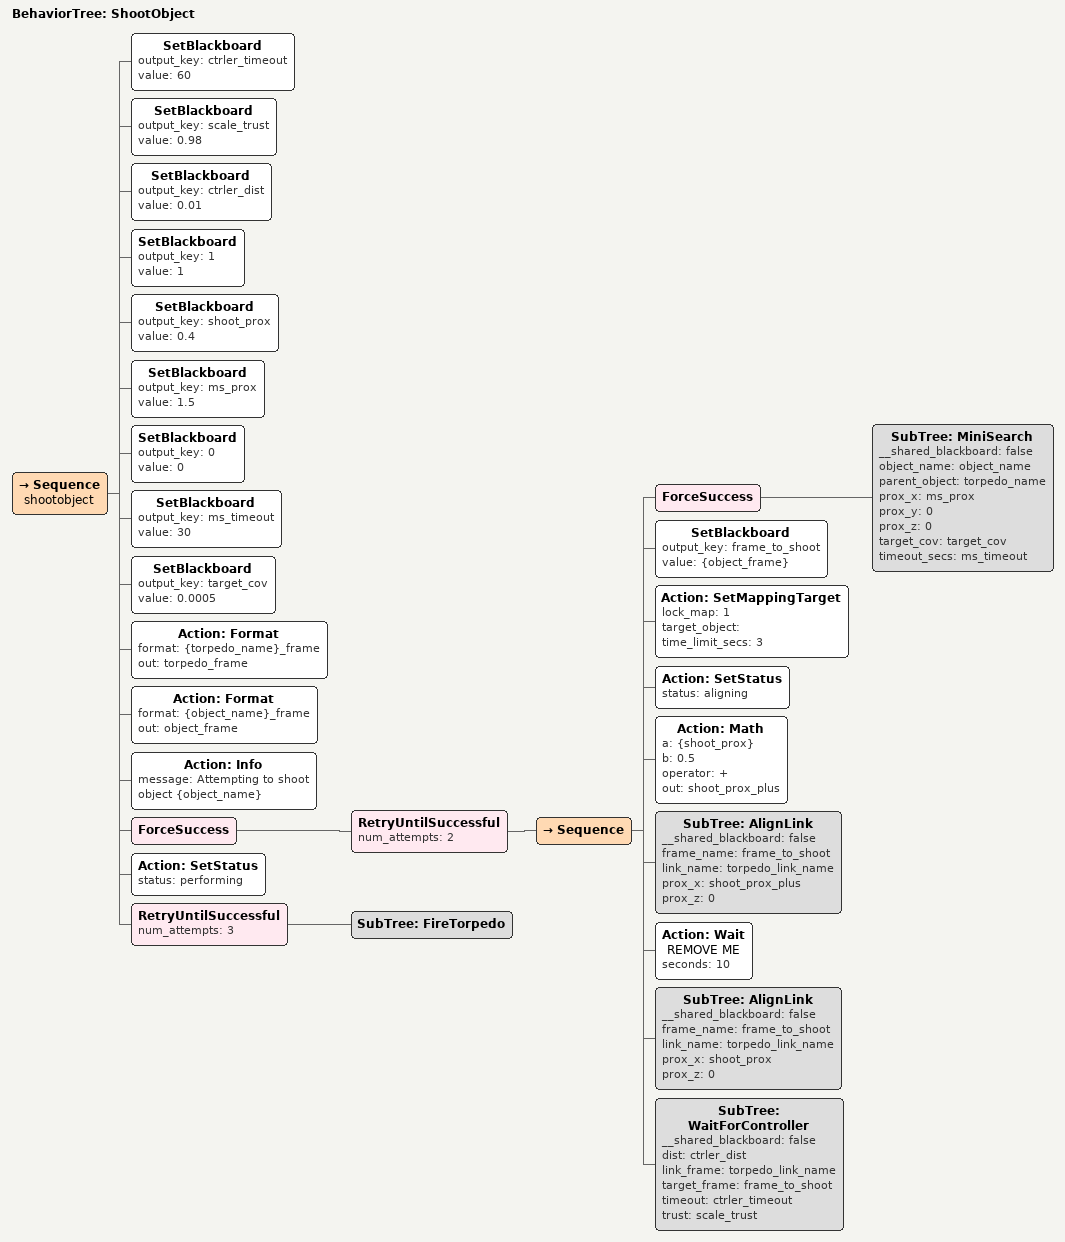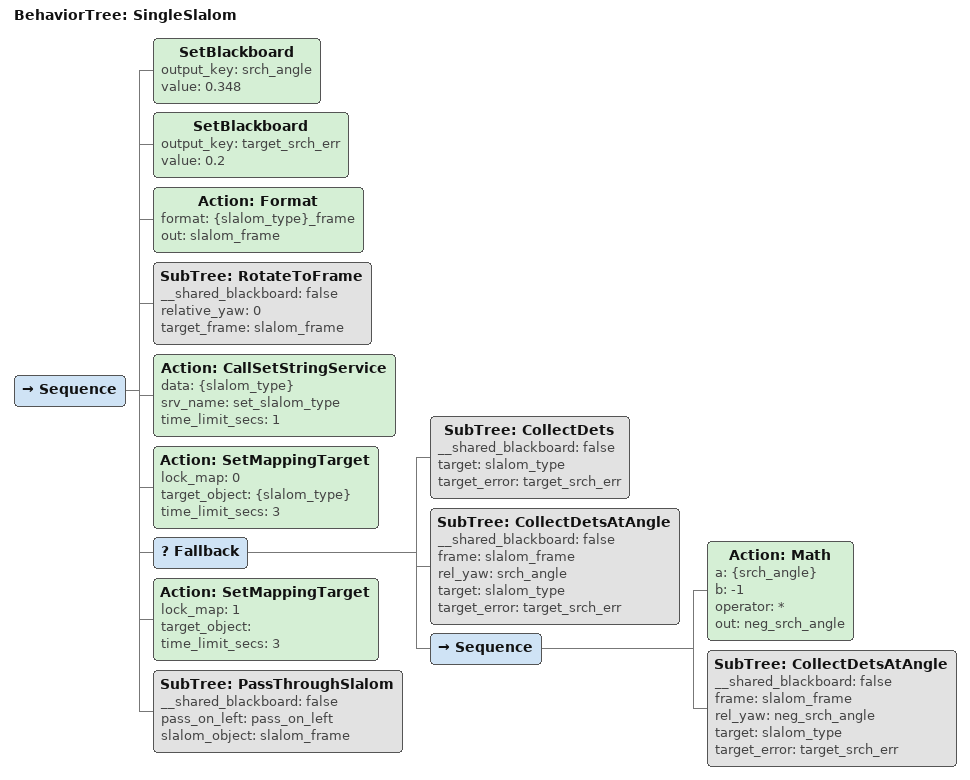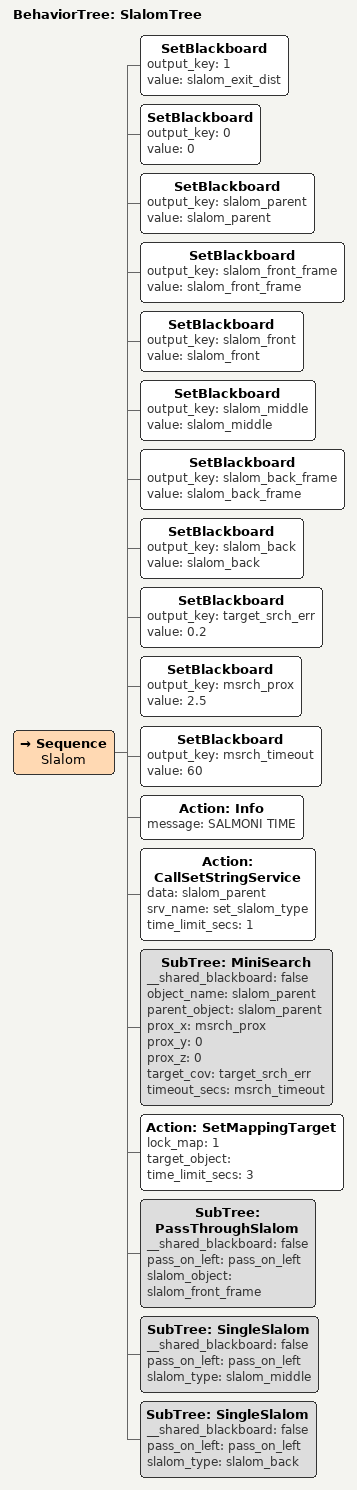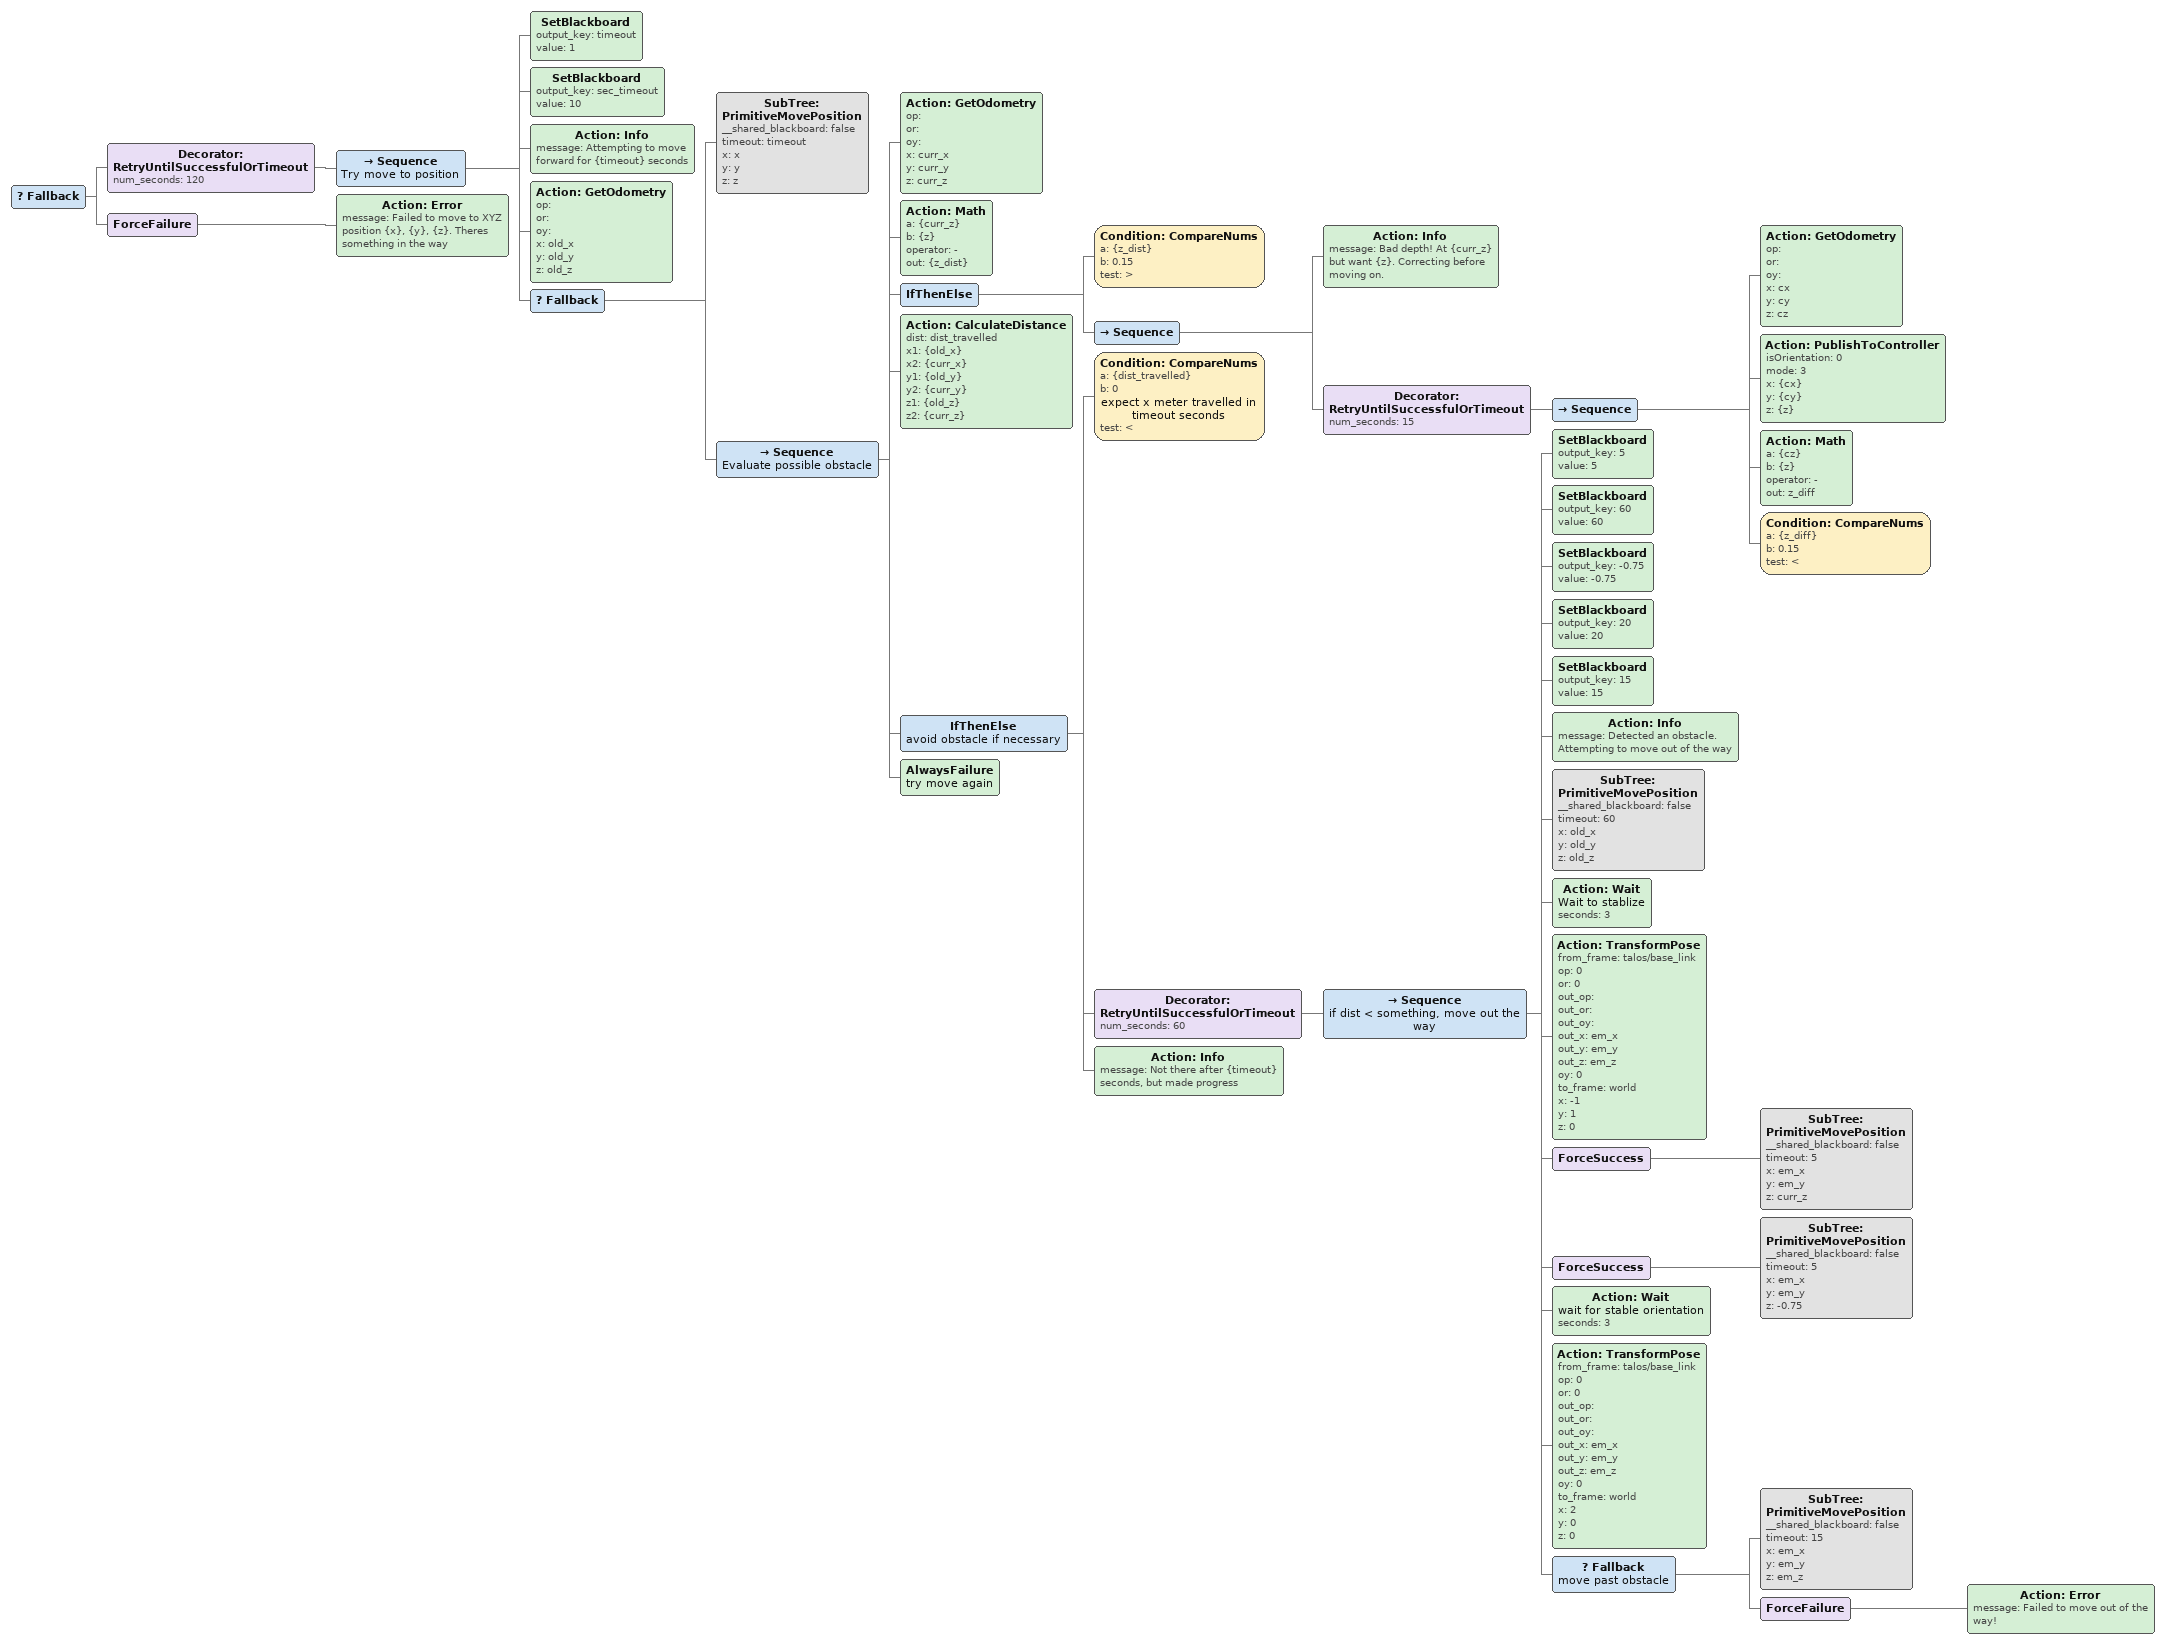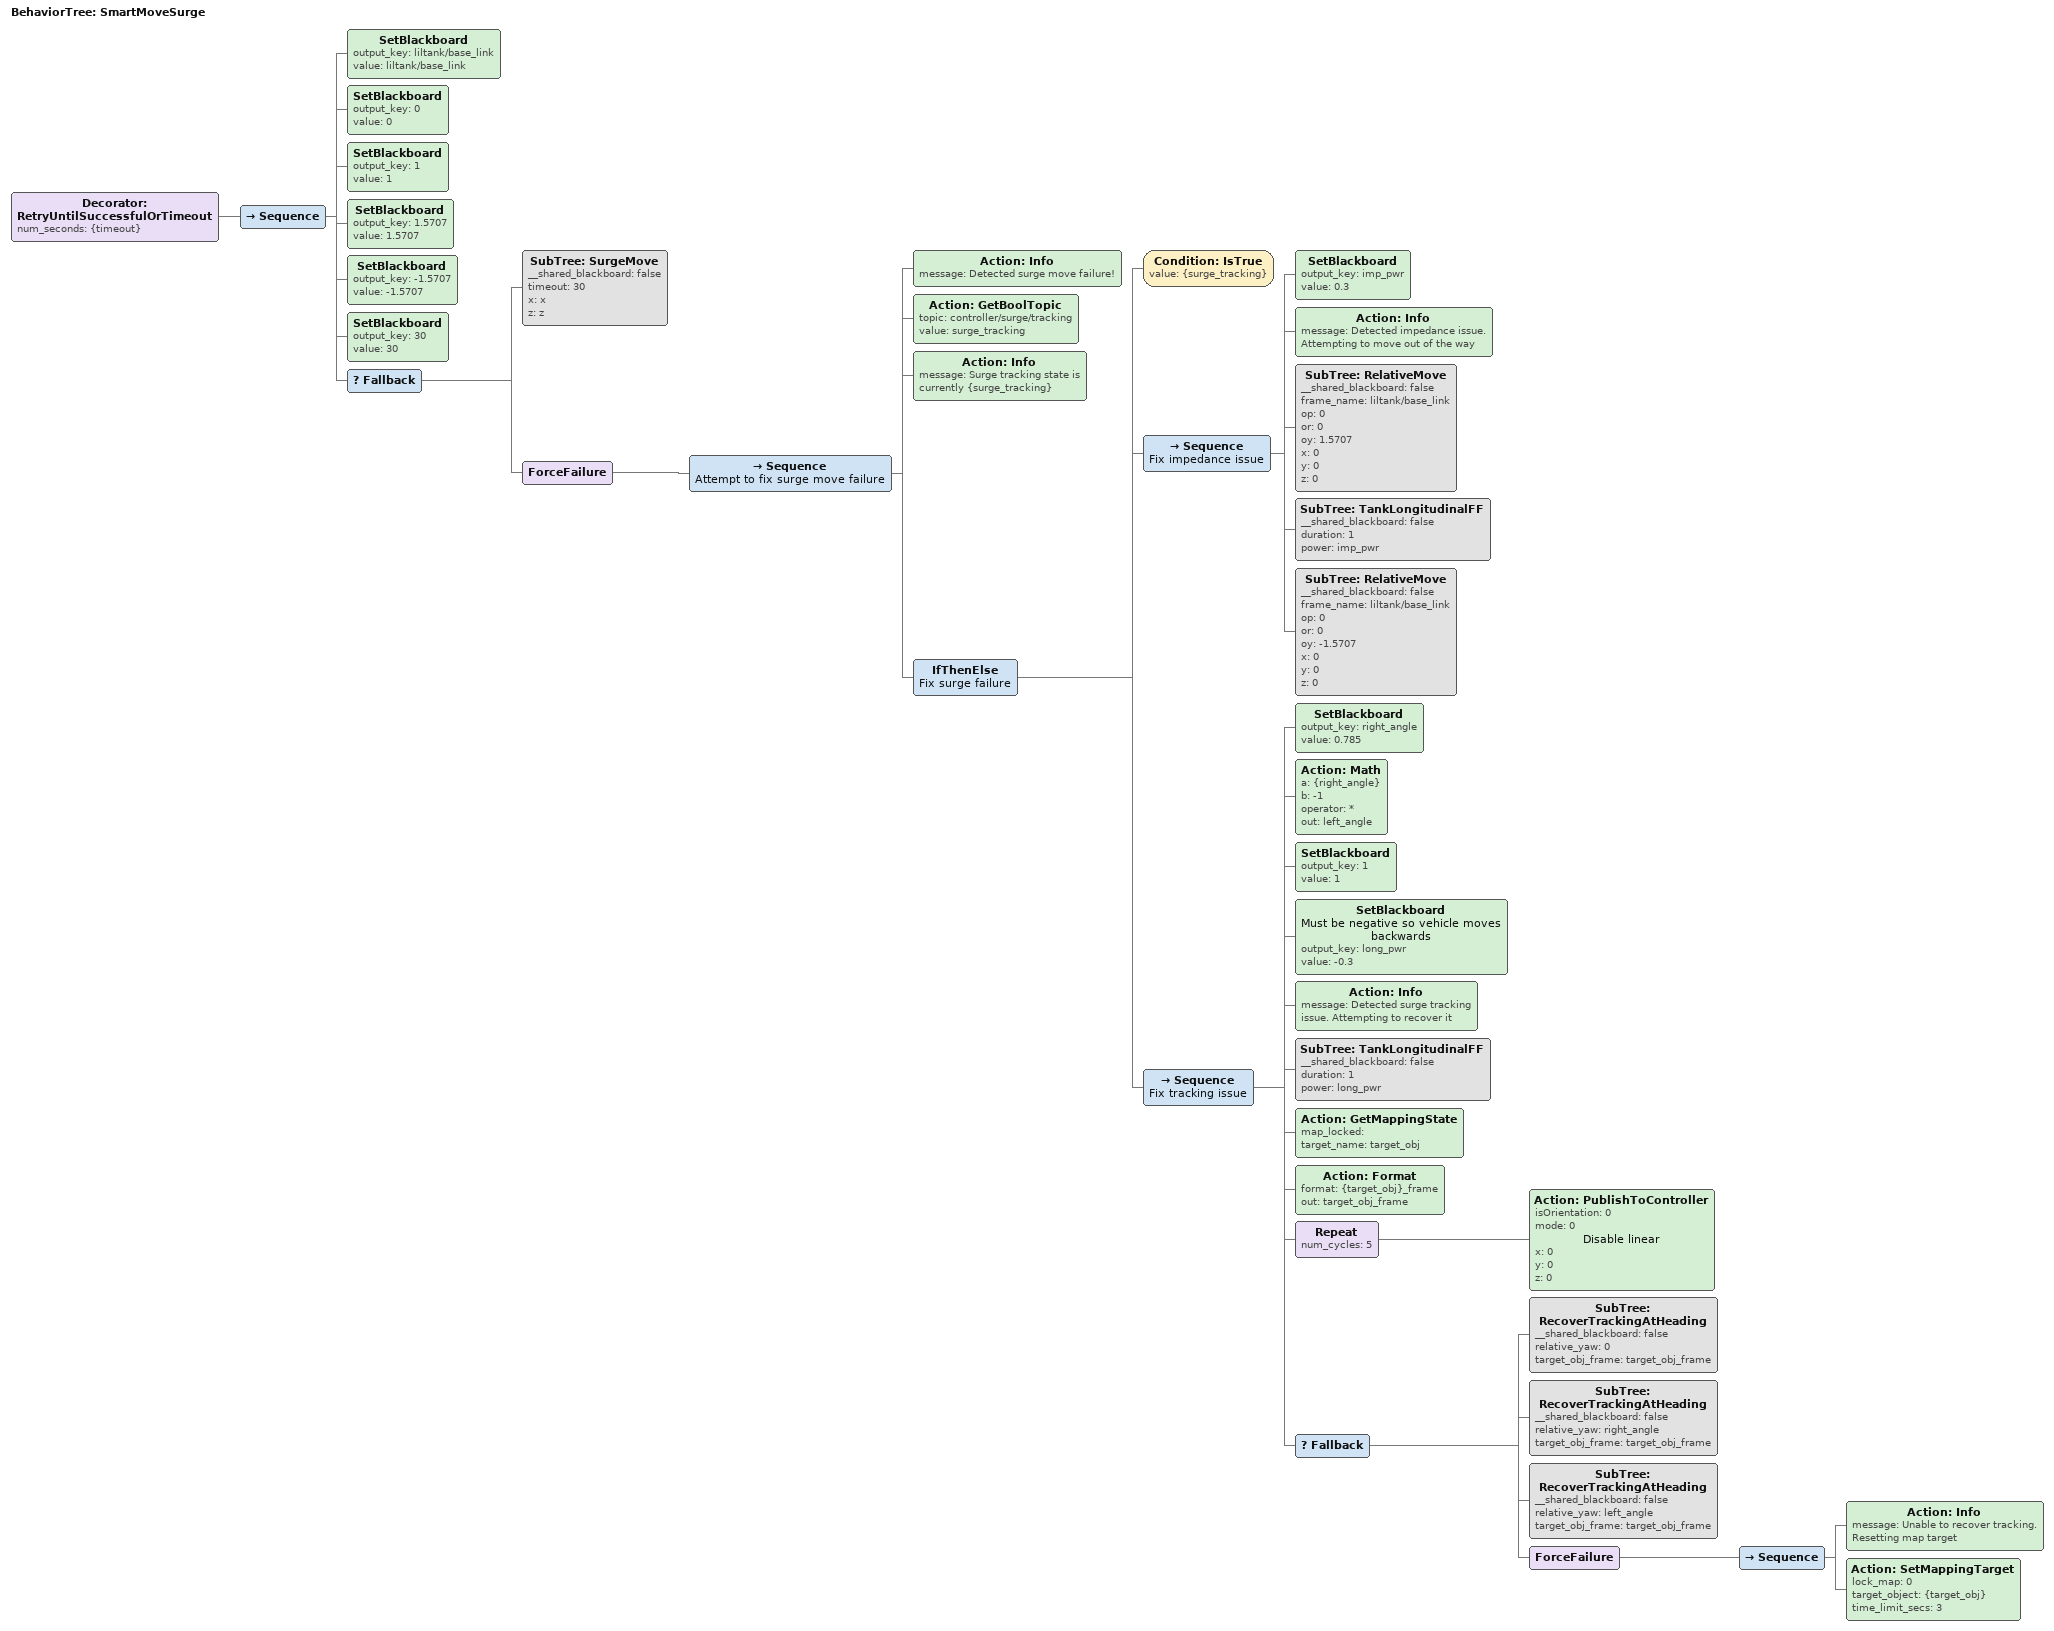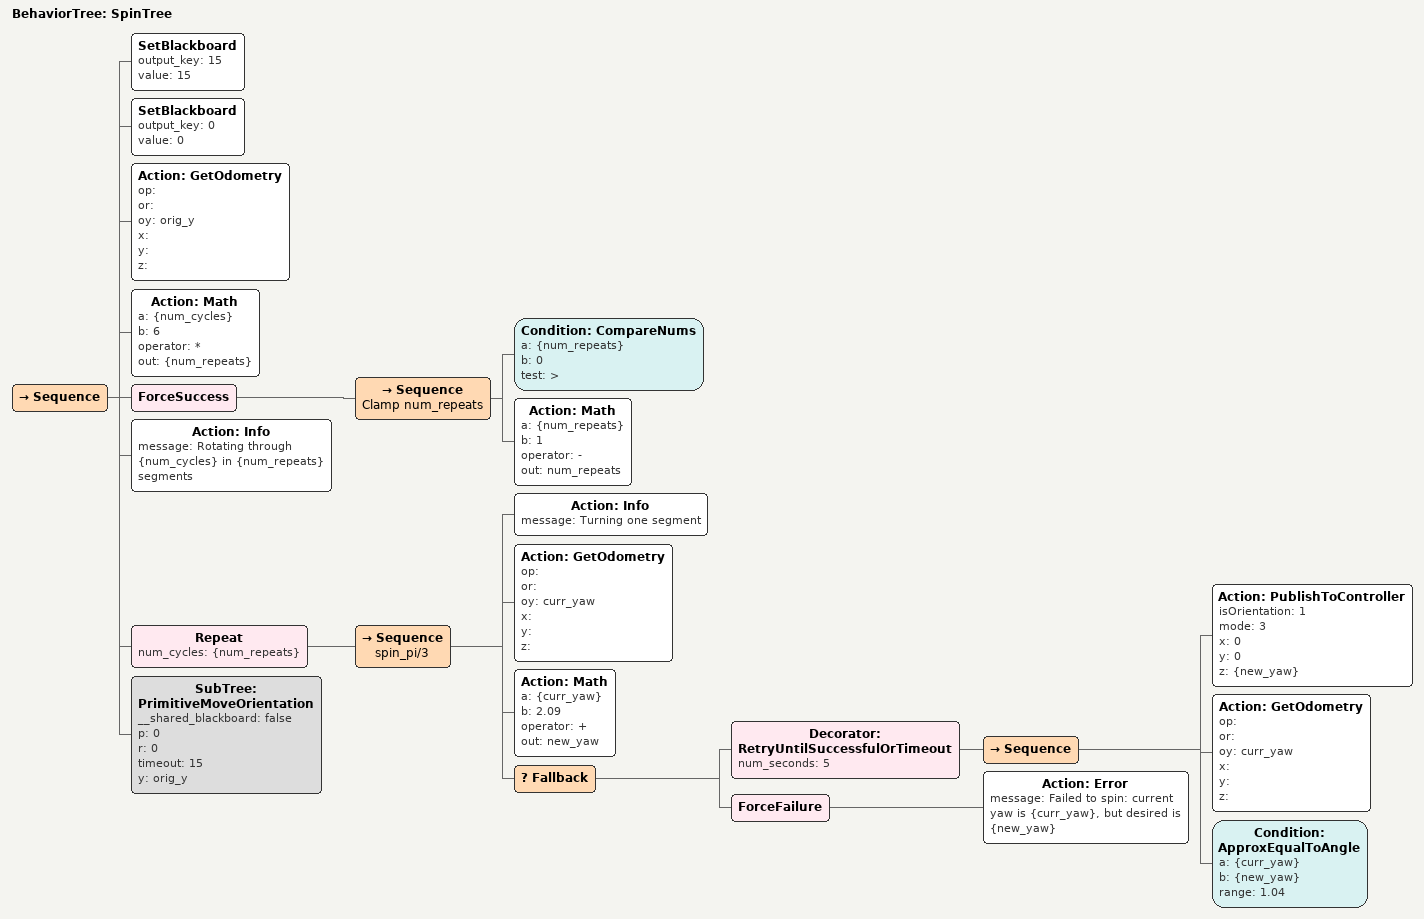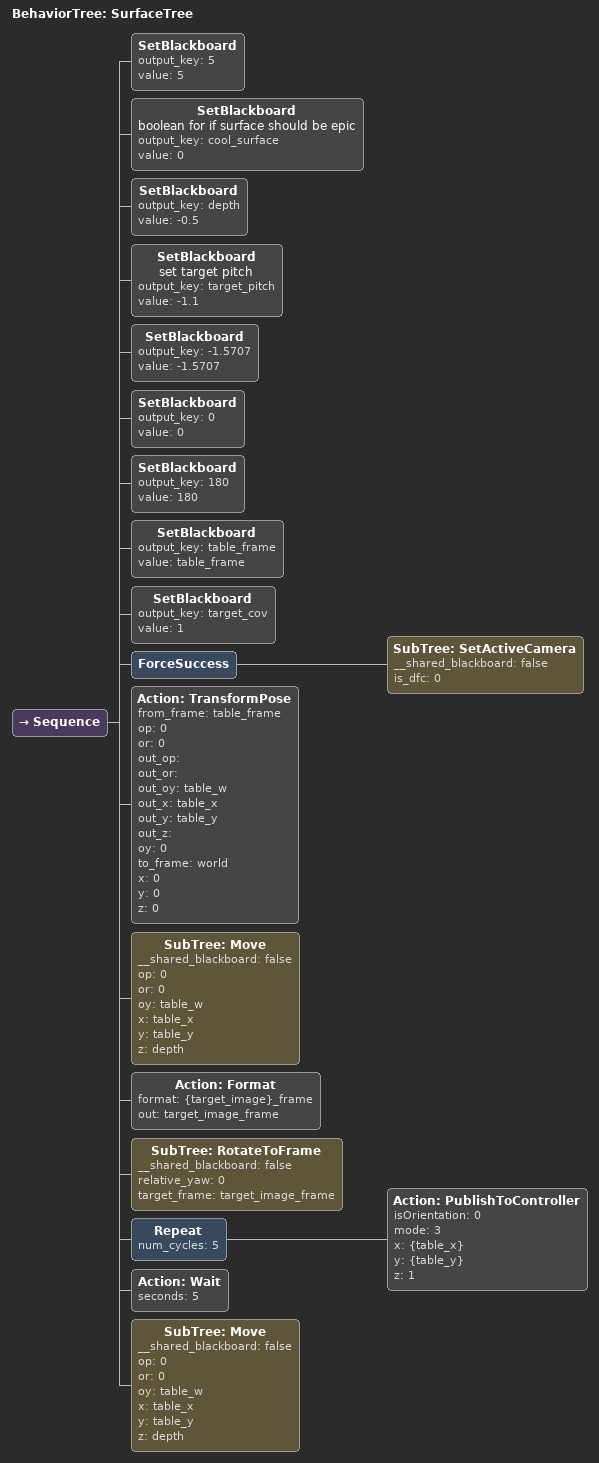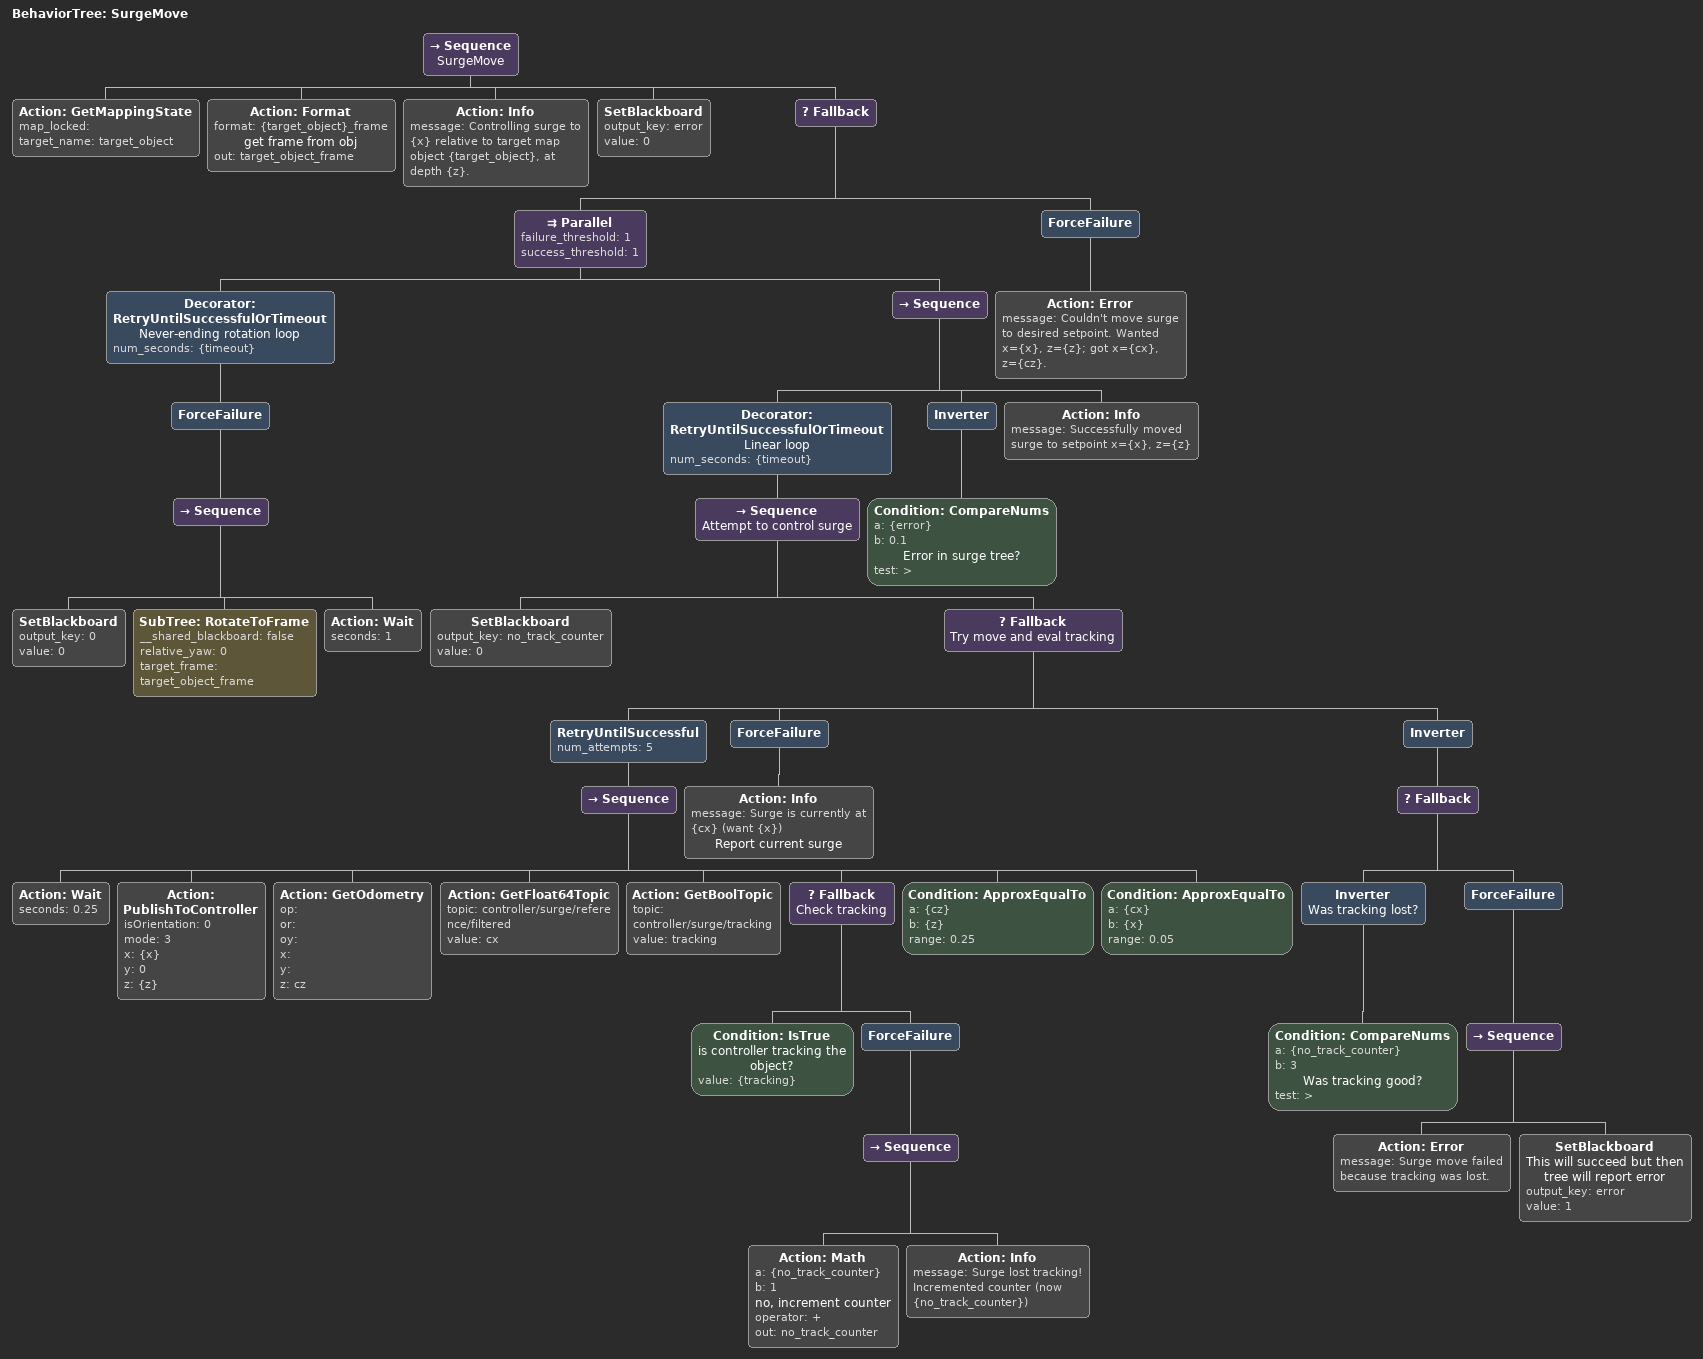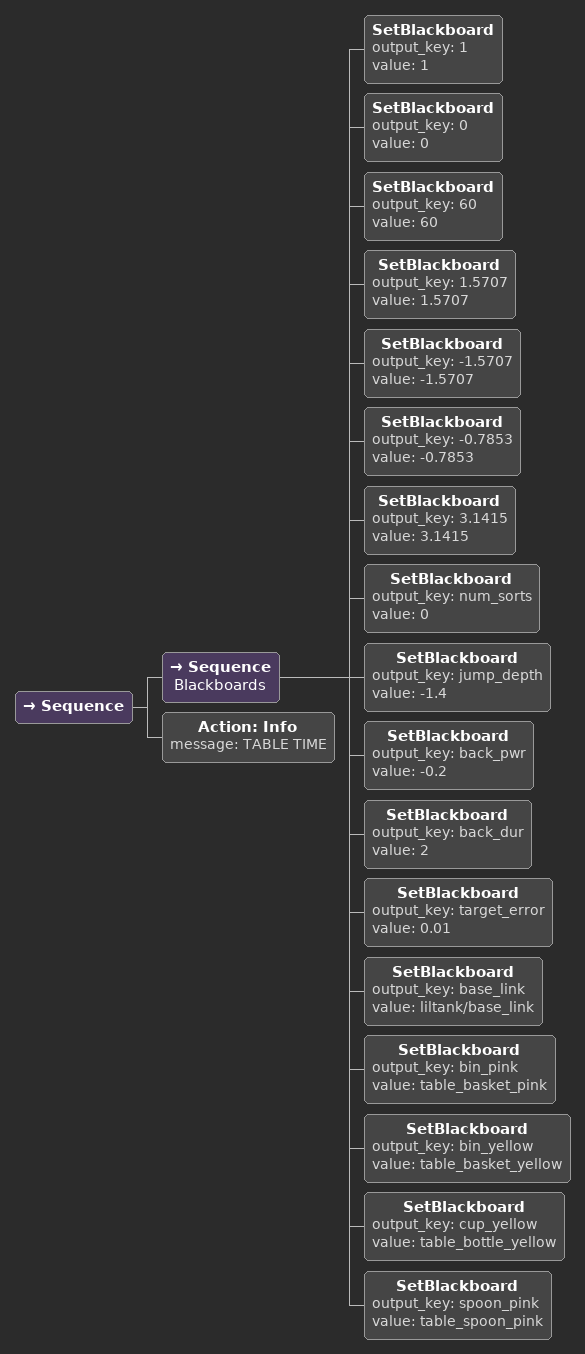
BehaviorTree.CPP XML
<BehaviorTree ID="ShootObject">
    <Sequence name="shootobject">
        <SetBlackboard output_key="ctrler_timeout" value="60"/>
        <SetBlackboard output_key="scale_trust" value="0.98"/>
        <SetBlackboard output_key="ctrler_dist" value="0.01"/>
        <SetBlackboard output_key="1" value="1"/>
        <SetBlackboard output_key="shoot_prox" value="0.4"/>
        <SetBlackboard output_key="ms_prox" value="1.5"/>
        <SetBlackboard output_key="0" value="0"/>
        <SetBlackboard output_key="ms_timeout" value="30"/>
        <SetBlackboard output_key="target_cov" value="0.0005"/>
        <Action ID="Format" format="{torpedo_name}_frame" out="torpedo_frame"/>
        <Action ID="Format" format="{object_name}_frame" out="object_frame"/>
        <Action ID="Info" message="Attempting to shoot object {object_name}"/>
        <ForceSuccess>
            <RetryUntilSuccessful num_attempts="2">
                <Sequence>
                    <ForceSuccess>
                        <SubTree ID="MiniSearch" __shared_blackboard="false" object_name="object_name" parent_object="torpedo_name" prox_x="ms_prox" prox_y="0" prox_z="0" target_cov="target_cov" timeout_secs="ms_timeout"/>
                    </ForceSuccess>
                    <SetBlackboard output_key="frame_to_shoot" value="{object_frame}"/>
                    <Action ID="SetMappingTarget" lock_map="1" target_object="" time_limit_secs="3"/>
                    <Action ID="SetStatus" status="aligning"/>
                    <Action ID="Math" a="{shoot_prox}" b="0.5" operator="+" out="shoot_prox_plus"/>
                    <SubTree ID="AlignLink" __shared_blackboard="false" frame_name="frame_to_shoot" link_name="torpedo_link_name" prox_x="shoot_prox_plus" prox_z="0"/>
                    <Action ID="Wait" name="REMOVE ME" seconds="10"/>
                    <SubTree ID="AlignLink" __shared_blackboard="false" frame_name="frame_to_shoot" link_name="torpedo_link_name" prox_x="shoot_prox" prox_z="0"/>
                    <SubTree ID="WaitForController" __shared_blackboard="false" dist="ctrler_dist" link_frame="torpedo_link_name" target_frame="frame_to_shoot" timeout="ctrler_timeout" trust="scale_trust"/>
                </Sequence>
            </RetryUntilSuccessful>
        </ForceSuccess>
        <Action ID="SetStatus" status="performing"/>
        <RetryUntilSuccessful num_attempts="3">
            <SubTree ID="FireTorpedo"/>
        </RetryUntilSuccessful>
    </Sequence>
</BehaviorTree>

<BehaviorTree ID="SingleSlalom">
    <Sequence>
        <SetBlackboard output_key="srch_angle" value="0.348"/>
        <SetBlackboard output_key="target_srch_err" value="0.2"/>
        <Action ID="Format" format="{slalom_type}_frame" out="slalom_frame"/>
        <SubTree ID="RotateToFrame" __shared_blackboard="false" relative_yaw="0" target_frame="slalom_frame"/>
        <Action ID="CallSetStringService" data="{slalom_type}" srv_name="set_slalom_type" time_limit_secs="1"/>
        <Action ID="SetMappingTarget" lock_map="0" target_object="{slalom_type}" time_limit_secs="3"/>
        <Fallback>
            <SubTree ID="CollectDets" __shared_blackboard="false" target="slalom_type" target_error="target_srch_err"/>
            <SubTree ID="CollectDetsAtAngle" __shared_blackboard="false" frame="slalom_frame" rel_yaw="srch_angle" target="slalom_type" target_error="target_srch_err"/>
            <Sequence>
                <Action ID="Math" a="{srch_angle}" b="-1" operator="*" out="neg_srch_angle"/>
                <SubTree ID="CollectDetsAtAngle" __shared_blackboard="false" frame="slalom_frame" rel_yaw="neg_srch_angle" target="slalom_type" target_error="target_srch_err"/>
            </Sequence>
        </Fallback>
        <Action ID="SetMappingTarget" lock_map="1" target_object="" time_limit_secs="3"/>
        <SubTree ID="PassThroughSlalom" __shared_blackboard="false" pass_on_left="pass_on_left" slalom_object="slalom_frame"/>
    </Sequence>
</BehaviorTree>

<BehaviorTree ID="SlalomTree">
    <Sequence name="Slalom">
        <SetBlackboard output_key="1" value="slalom_exit_dist"/>
        <SetBlackboard output_key="0" value="0"/>
        <SetBlackboard output_key="slalom_parent" value="slalom_parent"/>
        <SetBlackboard output_key="slalom_front_frame" value="slalom_front_frame"/>
        <SetBlackboard output_key="slalom_front" value="slalom_front"/>
        <SetBlackboard output_key="slalom_middle" value="slalom_middle"/>
        <SetBlackboard output_key="slalom_back_frame" value="slalom_back_frame"/>
        <SetBlackboard output_key="slalom_back" value="slalom_back"/>
        <SetBlackboard output_key="target_srch_err" value="0.2"/>
        <SetBlackboard output_key="msrch_prox" value="2.5"/>
        <SetBlackboard output_key="msrch_timeout" value="60"/>
        <Action ID="Info" message="SALMONI TIME"/>
        <Action ID="CallSetStringService" data="slalom_parent" srv_name="set_slalom_type" time_limit_secs="1"/>
        <SubTree ID="MiniSearch" __shared_blackboard="false" object_name="slalom_parent" parent_object="slalom_parent" prox_x="msrch_prox" prox_y="0" prox_z="0" target_cov="target_srch_err" timeout_secs="msrch_timeout"/>
        <Action ID="SetMappingTarget" lock_map="1" target_object="" time_limit_secs="3"/>
        <SubTree ID="PassThroughSlalom" __shared_blackboard="false" pass_on_left="pass_on_left" slalom_object="slalom_front_frame"/>
        <SubTree ID="SingleSlalom" __shared_blackboard="false" pass_on_left="pass_on_left" slalom_type="slalom_middle"/>
        <SubTree ID="SingleSlalom" __shared_blackboard="false" pass_on_left="pass_on_left" slalom_type="slalom_back"/>
    </Sequence>
</BehaviorTree>

<Fallback>
    <Decorator ID="RetryUntilSuccessfulOrTimeout" num_seconds="120">
        <Sequence name="Try move to position">
            <SetBlackboard output_key="timeout" value="1"/>
            <SetBlackboard output_key="sec_timeout" value="10"/>
            <Action ID="Info" message="Attempting to move forward for {timeout} seconds"/>
            <Action ID="GetOdometry" op="" or="" oy="" x="old_x" y="old_y" z="old_z"/>
            <Fallback>
                <SubTree ID="PrimitiveMovePosition" __shared_blackboard="false" timeout="timeout" x="x" y="y" z="z"/>
                <Sequence name="Evaluate possible obstacle">
                    <Action ID="GetOdometry" op="" or="" oy="" x="curr_x" y="curr_y" z="curr_z"/>
                    <Action ID="Math" a="{curr_z}" b="{z}" operator="-" out="{z_dist}"/>
                    <IfThenElse>
                        <Condition ID="CompareNums" a="{z_dist}" b="0.15" test=">"/>
                        <Sequence>
                            <Action ID="Info" message="Bad depth! At {curr_z} but want {z}. Correcting before moving on."/>
                            <Decorator ID="RetryUntilSuccessfulOrTimeout" num_seconds="15">
                                <Sequence>
                                    <Action ID="GetOdometry" op="" or="" oy="" x="cx" y="cy" z="cz"/>
                                    <Action ID="PublishToController" isOrientation="0" mode="3" x="{cx}" y="{cy}" z="{z}"/>
                                    <Action ID="Math" a="{cz}" b="{z}" operator="-" out="z_diff"/>
                                    <Condition ID="CompareNums" a="{z_diff}" b="0.15" test="&lt;"/>
                                </Sequence>
                            </Decorator>
                        </Sequence>
                    </IfThenElse>
                    <Action ID="CalculateDistance" dist="dist_travelled" x1="{old_x}" x2="{curr_x}" y1="{old_y}" y2="{curr_y}" z1="{old_z}" z2="{curr_z}"/>
                    <IfThenElse name="avoid obstacle if necessary">
                        <Condition ID="CompareNums" a="{dist_travelled}" b="0" name="expect x meter travelled in timeout seconds" test="&lt;"/>
                        <Decorator ID="RetryUntilSuccessfulOrTimeout" num_seconds="60">
                            <Sequence name="if dist &lt; something, move out the way">
                                <SetBlackboard output_key="5" value="5"/>
                                <SetBlackboard output_key="60" value="60"/>
                                <SetBlackboard output_key="-0.75" value="-0.75"/>
                                <SetBlackboard output_key="20" value="20"/>
                                <SetBlackboard output_key="15" value="15"/>
                                <Action ID="Info" message="Detected an obstacle. Attempting to move out of the way"/>
                                <SubTree ID="PrimitiveMovePosition" __shared_blackboard="false" timeout="60" x="old_x" y="old_y" z="old_z"/>
                                <Action ID="Wait" name="Wait to stablize" seconds="3"/>
                                <Action ID="TransformPose" from_frame="talos/base_link" op="0" or="0" out_op="" out_or="" out_oy="" out_x="em_x" out_y="em_y" out_z="em_z" oy="0" to_frame="world" x="-1" y="1" z="0"/>
                                <ForceSuccess>
                                    <SubTree ID="PrimitiveMovePosition" __shared_blackboard="false" timeout="5" x="em_x" y="em_y" z="curr_z"/>
                                </ForceSuccess>
                                <ForceSuccess>
                                    <SubTree ID="PrimitiveMovePosition" __shared_blackboard="false" timeout="5" x="em_x" y="em_y" z="-0.75"/>
                                </ForceSuccess>
                                <Action ID="Wait" name="wait for stable orientation" seconds="3"/>
                                <Action ID="TransformPose" from_frame="talos/base_link" op="0" or="0" out_op="" out_or="" out_oy="" out_x="em_x" out_y="em_y" out_z="em_z" oy="0" to_frame="world" x="2" y="0" z="0"/>
                                <Fallback name="move past obstacle">
                                    <SubTree ID="PrimitiveMovePosition" __shared_blackboard="false" timeout="15" x="em_x" y="em_y" z="em_z"/>
                                    <ForceFailure>
                                        <Action ID="Error" message="Failed to move out of the way!"/>
                                    </ForceFailure>
                                </Fallback>
                            </Sequence>
                        </Decorator>
                        <Action ID="Info" message="Not there after {timeout} seconds, but made progress"/>
                    </IfThenElse>
                    <AlwaysFailure name="try move again"/>
                </Sequence>
            </Fallback>
        </Sequence>
    </Decorator>
    <ForceFailure>
        <Action ID="Error" message="Failed to move to XYZ position {x}, {y}, {z}. Theres something in the way"/>
    </ForceFailure>
</Fallback>

<BehaviorTree ID="SmartMoveSurge">
    <Decorator ID="RetryUntilSuccessfulOrTimeout" num_seconds="{timeout}">
        <Sequence>
            <SetBlackboard output_key="liltank/base_link" value="liltank/base_link"/>
            <SetBlackboard output_key="0" value="0"/>
            <SetBlackboard output_key="1" value="1"/>
            <SetBlackboard output_key="1.5707" value="1.5707"/>
            <SetBlackboard output_key="-1.5707" value="-1.5707"/>
            <SetBlackboard output_key="30" value="30"/>
            <Fallback>
                <SubTree ID="SurgeMove" __shared_blackboard="false" timeout="30" x="x" z="z"/>
                <ForceFailure>
                    <Sequence name="Attempt to fix surge move failure">
                        <Action ID="Info" message="Detected surge move failure!"/>
                        <Action ID="GetBoolTopic" topic="controller/surge/tracking" value="surge_tracking"/>
                        <Action ID="Info" message="Surge tracking state is currently {surge_tracking}"/>
                        <IfThenElse name="Fix surge failure">
                            <Condition ID="IsTrue" value="{surge_tracking}"/>
                            <Sequence name="Fix impedance issue">
                                <SetBlackboard output_key="imp_pwr" value="0.3"/>
                                <Action ID="Info" message="Detected impedance issue. Attempting to move out of the way"/>
                                <SubTree ID="RelativeMove" __shared_blackboard="false" frame_name="liltank/base_link" op="0" or="0" oy="1.5707" x="0" y="0" z="0"/>
                                <SubTree ID="TankLongitudinalFF" __shared_blackboard="false" duration="1" power="imp_pwr"/>
                                <SubTree ID="RelativeMove" __shared_blackboard="false" frame_name="liltank/base_link" op="0" or="0" oy="-1.5707" x="0" y="0" z="0"/>
                            </Sequence>
                            <Sequence name="Fix tracking issue">
                                <SetBlackboard output_key="right_angle" value="0.785"/>
                                <Action ID="Math" a="{right_angle}" b="-1" operator="*" out="left_angle"/>
                                <SetBlackboard output_key="1" value="1"/>
                                <SetBlackboard name="Must be negative so vehicle moves backwards" output_key="long_pwr" value="-0.3"/>
                                <Action ID="Info" message="Detected surge tracking issue. Attempting to recover it"/>
                                <SubTree ID="TankLongitudinalFF" __shared_blackboard="false" duration="1" power="long_pwr"/>
                                <Action ID="GetMappingState" map_locked="" target_name="target_obj"/>
                                <Action ID="Format" format="{target_obj}_frame" out="target_obj_frame"/>
                                <Repeat num_cycles="5">
                                    <Action ID="PublishToController" isOrientation="0" mode="0" name="Disable linear" x="0" y="0" z="0"/>
                                </Repeat>
                                <Fallback>
                                    <SubTree ID="RecoverTrackingAtHeading" __shared_blackboard="false" relative_yaw="0" target_obj_frame="target_obj_frame"/>
                                    <SubTree ID="RecoverTrackingAtHeading" __shared_blackboard="false" relative_yaw="right_angle" target_obj_frame="target_obj_frame"/>
                                    <SubTree ID="RecoverTrackingAtHeading" __shared_blackboard="false" relative_yaw="left_angle" target_obj_frame="target_obj_frame"/>
                                    <ForceFailure>
                                        <Sequence>
                                            <Action ID="Info" message="Unable to recover tracking. Resetting map target"/>
                                            <Action ID="SetMappingTarget" lock_map="0" target_object="{target_obj}" time_limit_secs="3"/>
                                        </Sequence>
                                    </ForceFailure>
                                </Fallback>
                            </Sequence>
                        </IfThenElse>
                    </Sequence>
                </ForceFailure>
            </Fallback>
        </Sequence>
    </Decorator>
</BehaviorTree>

<BehaviorTree ID="SpinTree">
    <Sequence>
        <SetBlackboard output_key="15" value="15"/>
        <SetBlackboard output_key="0" value="0"/>
        <Action ID="GetOdometry" op="" or="" oy="orig_y" x="" y="" z=""/>
        <Action ID="Math" a="{num_cycles}" b="6" operator="*" out="{num_repeats}"/>
        <ForceSuccess>
            <Sequence name="Clamp num_repeats">
                <Condition ID="CompareNums" a="{num_repeats}" b="0" test=">"/>
                <Action ID="Math" a="{num_repeats}" b="1" operator="-" out="num_repeats"/>
            </Sequence>
        </ForceSuccess>
        <Action ID="Info" message="Rotating through {num_cycles} in {num_repeats} segments"/>
        <Repeat num_cycles="{num_repeats}">
            <Sequence name="spin_pi/3">
                <Action ID="Info" message="Turning one segment"/>
                <Action ID="GetOdometry" op="" or="" oy="curr_yaw" x="" y="" z=""/>
                <Action ID="Math" a="{curr_yaw}" b="2.09" operator="+" out="new_yaw"/>
                <Fallback>
                    <Decorator ID="RetryUntilSuccessfulOrTimeout" num_seconds="5">
                        <Sequence>
                            <Action ID="PublishToController" isOrientation="1" mode="3" x="0" y="0" z="{new_yaw}"/>
                            <Action ID="GetOdometry" op="" or="" oy="curr_yaw" x="" y="" z=""/>
                            <Condition ID="ApproxEqualToAngle" a="{curr_yaw}" b="{new_yaw}" range="1.04"/>
                        </Sequence>
                    </Decorator>
                    <ForceFailure>
                        <Action ID="Error" message="Failed to spin: current yaw is {curr_yaw}, but desired is {new_yaw}"/>
                    </ForceFailure>
                </Fallback>
            </Sequence>
        </Repeat>
        <SubTree ID="PrimitiveMoveOrientation" __shared_blackboard="false" p="0" r="0" timeout="15" y="orig_y"/>
    </Sequence>
</BehaviorTree>

<BehaviorTree ID="SurfaceTree">
    <Sequence>
        <SetBlackboard output_key="5" value="5"/>
        <SetBlackboard name="boolean for if surface should be epic" output_key="cool_surface" value="0"/>
        <SetBlackboard output_key="depth" value="-0.5"/>
        <SetBlackboard name="set target pitch" output_key="target_pitch" value="-1.1"/>
        <SetBlackboard output_key="-1.5707" value="-1.5707"/>
        <SetBlackboard output_key="0" value="0"/>
        <SetBlackboard output_key="180" value="180"/>
        <SetBlackboard output_key="table_frame" value="table_frame"/>
        <SetBlackboard output_key="target_cov" value="1"/>
        <ForceSuccess>
            <SubTree ID="SetActiveCamera" __shared_blackboard="false" is_dfc="0"/>
        </ForceSuccess>
        <Action ID="TransformPose" from_frame="table_frame" op="0" or="0" out_op="" out_or="" out_oy="table_w" out_x="table_x" out_y="table_y" out_z="" oy="0" to_frame="world" x="0" y="0" z="0"/>
        <SubTree ID="Move" __shared_blackboard="false" op="0" or="0" oy="table_w" x="table_x" y="table_y" z="depth"/>
        <Action ID="Format" format="{target_image}_frame" out="target_image_frame"/>
        <SubTree ID="RotateToFrame" __shared_blackboard="false" relative_yaw="0" target_frame="target_image_frame"/>
        <Repeat num_cycles="5">
            <Action ID="PublishToController" isOrientation="0" mode="3" x="{table_x}" y="{table_y}" z="1"/>
        </Repeat>
        <Action ID="Wait" seconds="5"/>
        <SubTree ID="Move" __shared_blackboard="false" op="0" or="0" oy="table_w" x="table_x" y="table_y" z="depth"/>
    </Sequence>
</BehaviorTree>

<BehaviorTree ID="SurgeMove">
    <Sequence name="SurgeMove">
        <Action ID="GetMappingState" map_locked="" target_name="target_object"/>
        <Action ID="Format" format="{target_object}_frame" name="get frame from obj" out="target_object_frame"/>
        <Action ID="Info" message="Controlling surge to {x} relative to target map object {target_object}, at depth {z}."/>
        <SetBlackboard output_key="error" value="0"/>
        <Fallback>
            <Parallel failure_threshold="1" success_threshold="1">
                <Decorator ID="RetryUntilSuccessfulOrTimeout" name="Never-ending rotation loop" num_seconds="{timeout}">
                    <ForceFailure>
                        <Sequence>
                            <SetBlackboard output_key="0" value="0"/>
                            <SubTree ID="RotateToFrame" __shared_blackboard="false" relative_yaw="0" target_frame="target_object_frame"/>
                            <Action ID="Wait" seconds="1"/>
                        </Sequence>
                    </ForceFailure>
                </Decorator>
                <Sequence>
                    <Decorator ID="RetryUntilSuccessfulOrTimeout" name="Linear loop" num_seconds="{timeout}">
                        <Sequence name="Attempt to control surge">
                            <SetBlackboard output_key="no_track_counter" value="0"/>
                            <Fallback name="Try move and eval tracking">
                                <RetryUntilSuccessful num_attempts="5">
                                    <Sequence>
                                        <Action ID="Wait" seconds="0.25"/>
                                        <Action ID="PublishToController" isOrientation="0" mode="3" x="{x}" y="0" z="{z}"/>
                                        <Action ID="GetOdometry" op="" or="" oy="" x="" y="" z="cz"/>
                                        <Action ID="GetFloat64Topic" topic="controller/surge/reference/filtered" value="cx"/>
                                        <Action ID="GetBoolTopic" topic="controller/surge/tracking" value="tracking"/>
                                        <Fallback name="Check tracking">
                                            <Condition ID="IsTrue" name="is controller tracking the object?" value="{tracking}"/>
                                            <ForceFailure>
                                                <Sequence>
                                                    <Action ID="Math" a="{no_track_counter}" b="1" name="no, increment counter" operator="+" out="no_track_counter"/>
                                                    <Action ID="Info" message="Surge lost tracking! Incremented counter (now {no_track_counter})"/>
                                                </Sequence>
                                            </ForceFailure>
                                        </Fallback>
                                        <Condition ID="ApproxEqualTo" a="{cz}" b="{z}" range="0.25"/>
                                        <Condition ID="ApproxEqualTo" a="{cx}" b="{x}" range="0.05"/>
                                    </Sequence>
                                </RetryUntilSuccessful>
                                <ForceFailure>
                                    <Action ID="Info" message="Surge is currently at {cx} (want {x})" name="Report current surge"/>
                                </ForceFailure>
                                <Inverter>
                                    <Fallback>
                                        <Inverter name="Was tracking lost?">
                                            <Condition ID="CompareNums" a="{no_track_counter}" b="3" name="Was tracking good?" test=">"/>
                                        </Inverter>
                                        <ForceFailure>
                                            <Sequence>
                                                <Action ID="Error" message="Surge move failed because tracking was lost."/>
                                                <SetBlackboard name="This will succeed but then tree will report error" output_key="error" value="1"/>
                                            </Sequence>
                                        </ForceFailure>
                                    </Fallback>
                                </Inverter>
                            </Fallback>
                        </Sequence>
                    </Decorator>
                    <Inverter>
                        <Condition ID="CompareNums" a="{error}" b="0.1" name="Error in surge tree?" test=">"/>
                    </Inverter>
                    <Action ID="Info" message="Successfully moved surge to setpoint x={x}, z={z}"/>
                </Sequence>
            </Parallel>
            <ForceFailure>
                <Action ID="Error" message="Couldn't move surge to desired setpoint. Wanted x={x}, z={z}; got x={cx}, z={cz}."/>
            </ForceFailure>
        </Fallback>
    </Sequence>
</BehaviorTree>

<Sequence>
    <Sequence name="Blackboards">
        <SetBlackboard output_key="1" value="1"/>
        <SetBlackboard output_key="0" value="0"/>
        <SetBlackboard output_key="60" value="60"/>
        <SetBlackboard output_key="1.5707" value="1.5707"/>
        <SetBlackboard output_key="-1.5707" value="-1.5707"/>
        <SetBlackboard output_key="-0.7853" value="-0.7853"/>
        <SetBlackboard output_key="3.1415" value="3.1415"/>
        <SetBlackboard output_key="num_sorts" value="0"/>
        <SetBlackboard output_key="jump_depth" value="-1.4"/>
        <SetBlackboard output_key="back_pwr" value="-0.2"/>
        <SetBlackboard output_key="back_dur" value="2"/>
        <SetBlackboard output_key="target_error" value="0.01"/>
        <SetBlackboard output_key="base_link" value="liltank/base_link"/>
        <SetBlackboard output_key="bin_pink" value="table_basket_pink"/>
        <SetBlackboard output_key="bin_yellow" value="table_basket_yellow"/>
        <SetBlackboard output_key="cup_yellow" value="table_bottle_yellow"/>
        <SetBlackboard output_key="spoon_pink" value="table_spoon_pink"/>
    </Sequence>
    <Action ID="Info" message="TABLE TIME"/>
</Sequence>
